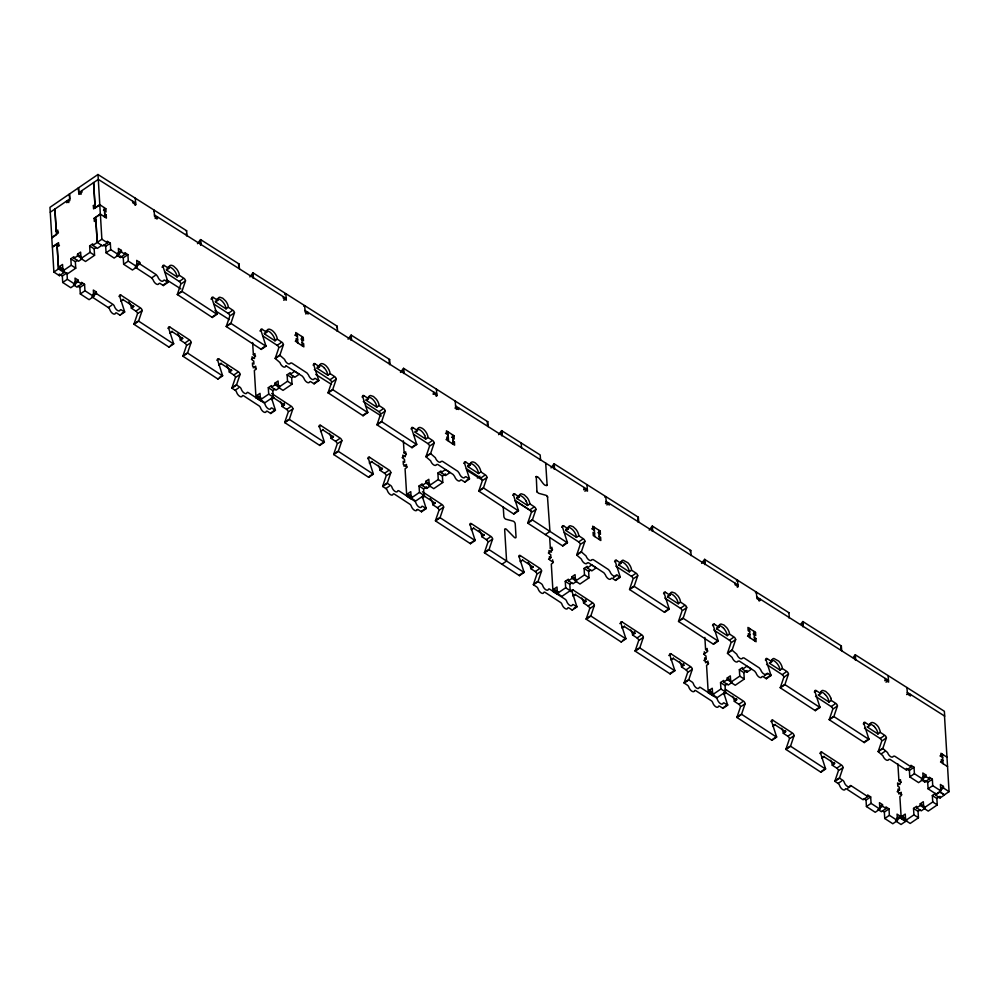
<?xml version="1.0" encoding="UTF-8"?>
<svg xmlns="http://www.w3.org/2000/svg" width="999" height="999" viewBox="0 0 999 999"><rect width="100%" height="100%" fill="white"/><g stroke="black" fill="none" stroke-linecap="round" stroke-linejoin="round"><path stroke-width="1.5" d="M536.888 476.673C539.997 476.86 544.33 488.474 547.09 484.727L545.691 463.086M880.269 732.367L877.946 733.953L867.394 727.072L869.717 725.486C870.316 718.656 878.358 725.112 879.22 728.721A7.58 3.771 55.6 0 1 880.269 732.367L884.789 735.314A2.173 1.074 55.6 0 1 886.4 737.924L882.941 748.089A2.185 1.086 55.6 0 0 882.916 748.513L878.271 751.685L882.929 755.768A4.333 2.16 55.6 0 0 885.901 759.764A4.333 2.16 55.6 0 0 888.623 759.477L889.972 759.327L906.468 770.092L911.113 766.907L911.013 765.296L914.035 767.269L914.422 773.713L923.213 779.445L918.568 782.617L909.777 776.885L909.39 770.441L906.368 768.481L906.468 770.092M271.528 398.027L275.312 409.815A2.173 1.086 55.6 0 1 275.399 410.314L270.754 413.499L267.582 411.426A2.16 1.074 55.6 0 0 266.221 411.563A4.321 2.148 55.6 0 1 263.511 411.863A4.321 2.148 55.6 0 1 260.539 407.854A2.16 1.074 55.6 0 0 259.053 405.856L243.644 395.816A2.16 1.074 55.6 0 0 242.295 395.966A4.321 2.148 55.6 0 1 239.585 396.253A4.321 2.148 55.6 0 1 236.613 392.257A2.16 1.074 55.6 0 0 235.127 390.259L231.943 388.186L236.588 385.002A2.173 1.074 55.6 0 1 236.626 384.59L240.072 374.4A2.16 1.074 55.6 0 0 238.474 371.803L218.868 359.028A2.16 1.074 55.6 0 0 217.47 359.652L222.502 375.374A2.173 1.086 55.6 0 1 222.59 375.874L217.944 379.058L182.979 356.256L187.625 353.072A2.173 1.086 55.6 0 1 187.662 352.659L191.109 342.47A2.16 1.074 55.6 0 0 189.498 339.885L169.905 327.098A2.16 1.074 55.6 0 0 168.494 327.722L173.539 343.444A2.173 1.086 55.6 0 1 173.626 343.943L168.981 347.128L134.016 324.325A2.173 1.086 55.6 0 1 134.041 323.901L137.5 313.723A2.16 1.074 55.6 0 0 135.889 311.126L131.369 308.179A7.567 3.771 55.6 0 0 128.696 301.91M91.821 296.803L108.304 307.567A2.16 1.074 55.6 0 1 109.803 309.565A4.321 2.148 55.6 0 0 112.775 313.561A4.321 2.148 55.6 0 0 115.484 313.274A2.16 1.074 55.6 0 1 116.833 313.124L120.017 315.197L124.663 312.025A2.173 1.086 55.6 0 0 124.575 311.513L119.53 295.791A2.16 1.074 55.6 0 1 120.941 295.167L140.534 307.954A2.16 1.074 55.6 0 1 142.145 310.539L138.686 320.729A2.173 1.086 55.6 0 0 138.649 321.141L134.016 324.325M277.31 339.21A7.58 3.771 55.6 0 0 271.666 330.12L269.755 329.258A7.58 3.771 55.6 0 0 266.745 332.317L262.225 329.37A2.11 1.049 55.6 0 0 261.413 329.096L261.189 329.146A2.173 1.086 55.6 0 0 260.814 329.995L265.859 345.716A2.16 1.074 55.6 0 1 265.946 346.216L261.301 349.4L226.323 326.586L230.969 323.414A2.148 1.061 55.6 0 1 231.006 322.989L234.465 312.812A2.173 1.086 55.6 0 0 233.953 311.376L233.691 311.014A2.11 1.049 55.6 0 0 232.854 310.214L228.334 307.267A7.567 3.771 55.6 0 0 225.649 300.986L222.715 298.189L219.88 297.227A7.567 3.771 55.6 0 0 217.782 300.387L213.262 297.44A2.11 1.049 55.6 0 0 212.45 297.165L212.225 297.215A2.173 1.074 55.6 0 0 211.85 298.064L216.883 313.786A2.16 1.074 55.6 0 1 216.983 314.285L212.337 317.47L177.36 294.543A2.098 1.049 55.6 0 1 177.397 294.243L180.844 284.053A2.173 1.086 55.6 0 0 180.344 282.63L180.082 282.267A2.11 1.049 55.6 0 0 179.246 281.468L164.872 272.09M179.37 275.337L177.048 276.923L166.496 270.042L168.819 268.456A7.567 3.771 55.6 0 1 170.916 265.297A7.517 3.746 55.6 0 1 173.751 266.258L176.686 269.068A7.567 3.771 55.6 0 1 179.358 275.337L183.891 278.284A2.11 1.049 55.6 0 1 184.728 279.083L184.977 279.458A2.173 1.086 55.6 0 1 185.489 280.881L182.043 291.059A2.098 1.049 55.6 0 0 182.005 291.371L216.983 314.285M182.979 356.256A2.173 1.086 55.6 0 1 183.017 355.831L186.463 345.654A2.16 1.074 55.6 0 0 184.865 343.057L180.332 340.11A7.567 3.771 55.6 0 0 177.66 333.841M226.323 326.586A2.148 1.061 55.6 0 1 226.361 326.173L229.82 315.984A2.173 1.086 55.6 0 0 229.308 314.56L229.046 314.198A2.11 1.049 55.6 0 0 228.209 313.399L213.836 304.021M231.943 388.186A2.173 1.074 55.6 0 1 231.98 387.762L235.427 377.585A2.16 1.074 55.6 0 0 233.828 374.987L229.308 372.04A7.567 3.771 55.6 0 0 226.623 365.759M285.826 366.009L285.639 366.296A4.333 2.16 55.6 0 1 282.929 366.596A4.333 2.16 55.6 0 1 279.957 362.587L275.299 358.516A2.173 1.074 55.6 0 1 275.324 358.104L278.783 347.914A2.173 1.074 55.6 0 0 278.271 346.491L278.022 346.129A2.11 1.049 55.6 0 0 277.173 345.329L262.812 335.951M264.448 332.942A7.592 3.784 55.6 0 0 264.423 333.903L274.975 340.784L277.297 339.198L281.818 342.145A2.11 1.049 55.6 0 1 282.667 342.944L282.917 343.306A2.173 1.074 55.6 0 1 283.429 344.742L279.97 354.92A2.173 1.074 55.6 0 0 279.945 355.344L275.299 358.516M416.97 509.865A4.321 2.148 55.6 0 1 414.26 510.152A4.321 2.148 55.6 0 1 411.288 506.156A2.16 1.074 55.6 0 0 409.79 504.158L394.393 494.105A2.16 1.074 55.6 0 0 393.032 494.255A4.321 2.148 55.6 0 1 390.322 494.555A4.321 2.148 55.6 0 1 387.35 490.546A2.16 1.074 55.6 0 0 385.864 488.548L382.692 486.476L387.325 483.304A2.173 1.086 55.6 0 1 387.362 482.879L390.821 472.702A2.16 1.074 55.6 0 0 389.21 470.104L369.618 457.33A2.16 1.074 55.6 0 0 368.206 457.954L373.251 473.676A2.173 1.086 55.6 0 1 373.339 474.175L368.693 477.347L333.716 454.545L338.361 451.373A2.173 1.086 55.6 0 1 338.399 450.949L341.858 440.771A2.16 1.074 55.6 0 0 340.247 438.174L320.654 425.399A2.16 1.074 55.6 0 0 319.243 426.024L324.275 441.745A2.173 1.086 55.6 0 1 324.375 442.245L319.73 445.429L284.752 422.614A2.173 1.086 55.6 0 1 284.79 422.202L288.236 412.013A2.16 1.074 55.6 0 0 286.638 409.428L282.118 406.468A7.567 3.771 55.6 0 0 280.319 401.486M271.678 393.469L291.283 406.243A2.16 1.074 55.6 0 1 292.882 408.841L289.435 419.018A2.173 1.086 55.6 0 0 289.398 419.443L284.752 422.614M379.071 405.557A7.567 3.771 55.6 0 0 376.398 399.288L373.451 396.491L370.629 395.529A7.567 3.771 55.6 0 0 368.519 398.688L363.998 395.729A2.11 1.049 55.6 0 0 363.199 395.454L362.962 395.504A2.173 1.074 55.6 0 0 362.587 396.366L367.632 412.075A2.16 1.074 55.6 0 1 367.719 412.587L363.074 415.759L328.097 392.844A2.098 1.049 55.6 0 1 328.134 392.532L331.593 382.355A2.173 1.086 55.6 0 0 331.081 380.931L330.831 380.557A2.11 1.049 55.6 0 0 329.982 379.757L314.31 369.543M330.107 373.638L327.784 375.224L317.232 368.344L319.555 366.758A7.567 3.771 55.6 0 1 324.488 364.56A7.567 3.771 55.6 0 1 330.107 373.626L334.628 376.586A2.11 1.049 55.6 0 1 335.477 377.385L335.726 377.747A2.173 1.086 55.6 0 1 336.238 379.17L332.779 389.36A2.098 1.049 55.6 0 0 332.742 389.66L367.719 412.587M333.716 454.545A2.173 1.086 55.6 0 1 333.753 454.133L337.212 443.943A2.16 1.074 55.6 0 0 335.602 441.358L331.081 438.399A7.567 3.771 55.6 0 0 329.295 433.416M480.844 471.928A7.567 3.771 55.6 0 0 478.171 465.646L475.237 462.862A7.567 3.771 55.6 0 0 470.304 465.047L465.784 462.1A2.11 1.049 55.6 0 0 464.972 461.825L464.747 461.875A2.173 1.074 55.6 0 0 464.373 462.724L469.405 478.446A2.185 1.086 55.6 0 1 469.493 478.946L464.86 482.13L461.238 479.832L460.314 480.194A4.333 2.16 55.6 0 1 457.604 480.494A4.333 2.16 55.6 0 1 454.632 476.486L453.146 474.488L437.749 464.448L436.388 464.597A4.333 2.16 55.6 0 1 433.678 464.885A4.333 2.16 55.6 0 1 430.694 460.889L426.036 456.818L430.681 453.633A2.173 1.074 55.6 0 1 430.719 453.221L434.165 443.032A2.173 1.074 55.6 0 0 433.653 441.608L433.404 441.246A2.11 1.049 55.6 0 0 432.567 440.447L428.047 437.5A7.58 3.771 55.6 0 0 422.415 428.409L420.504 427.547A7.58 3.771 55.6 0 0 417.482 430.606L412.974 427.659A2.11 1.049 55.6 0 0 412.162 427.385L411.925 427.435A2.173 1.086 55.6 0 0 411.563 428.296L416.595 444.006A2.16 1.074 55.6 0 1 416.683 444.518L412.038 447.689L377.073 424.887A2.148 1.061 55.6 0 1 377.11 424.463L380.557 414.285A2.173 1.086 55.6 0 0 380.045 412.849L379.795 412.487A2.11 1.049 55.6 0 0 378.958 411.688L363.274 401.473M366.221 399.3A7.58 3.771 55.6 0 0 366.196 400.274L376.748 407.155L379.071 405.569L383.604 408.516A2.11 1.049 55.6 0 1 384.44 409.315L384.69 409.677A2.173 1.086 55.6 0 1 385.202 411.101L381.755 421.291A2.148 1.061 55.6 0 0 381.718 421.703L377.073 424.887M382.692 486.476A2.173 1.086 55.6 0 1 382.717 486.063L386.176 475.874A2.16 1.074 55.6 0 0 384.565 473.276L380.045 470.329A7.567 3.771 55.6 0 0 378.259 465.347M426.036 456.818A2.173 1.074 55.6 0 1 426.073 456.393L429.52 446.216A2.173 1.074 55.6 0 0 429.008 444.78L428.758 444.418A2.11 1.049 55.6 0 0 427.922 443.618L413.549 434.253M694.517 690.846A4.321 2.148 55.6 0 1 691.808 691.146A4.321 2.148 55.6 0 1 688.835 687.137A2.16 1.074 55.6 0 0 687.349 685.139L684.178 683.066L688.823 679.894A2.16 1.074 55.6 0 1 688.848 679.47L692.307 669.293A2.16 1.074 55.6 0 0 690.696 666.695L671.103 653.92A2.16 1.074 55.6 0 0 669.692 654.545L674.737 670.267A2.173 1.086 55.6 0 1 674.824 670.766L670.179 673.938L635.202 651.136L639.847 647.964A2.173 1.086 55.6 0 1 639.884 647.539L643.344 637.362A2.16 1.074 55.6 0 0 641.733 634.765L622.14 621.99A2.16 1.074 55.6 0 0 620.729 622.614L625.761 638.336A2.173 1.086 55.6 0 1 625.861 638.836L621.216 642.02L586.238 619.205L590.884 616.033A2.173 1.086 55.6 0 1 590.921 615.609L594.368 605.431A2.16 1.074 55.6 0 0 592.769 602.834L573.176 590.059A2.16 1.074 55.6 0 0 571.765 590.684L576.798 606.405A2.173 1.086 55.6 0 1 576.885 606.905L572.24 610.089L569.068 608.016A2.16 1.074 55.6 0 0 567.894 607.867L567.332 608.728A4.321 2.148 55.6 0 1 564.547 608.116A4.321 2.148 55.6 0 1 562.025 604.445A2.16 1.074 55.6 0 0 560.539 602.447L545.142 592.407A2.16 1.074 55.6 0 0 543.968 592.27L543.406 593.131A4.321 2.148 55.6 0 1 540.621 592.519A4.321 2.148 55.6 0 1 538.099 588.848A2.16 1.074 55.6 0 0 536.613 586.85L533.429 584.777L538.074 581.593A2.173 1.086 55.6 0 1 538.111 581.181L541.558 570.991A2.16 1.074 55.6 0 0 539.959 568.394L520.354 555.619A2.16 1.074 55.6 0 0 518.956 556.243L523.988 571.965A2.173 1.086 55.6 0 1 524.075 572.464L519.43 575.649L484.465 552.847L489.11 549.662A2.173 1.086 55.6 0 1 489.148 549.25L492.594 539.06A2.16 1.074 55.6 0 0 490.996 536.475L471.391 523.688A2.16 1.074 55.6 0 0 469.98 524.313L475.024 540.034A2.173 1.086 55.6 0 1 475.112 540.546L470.467 543.718L435.502 520.916A2.173 1.086 55.6 0 1 435.527 520.491L438.986 510.314A2.16 1.074 55.6 0 0 437.375 507.717L432.854 504.77A7.567 3.771 55.6 0 0 430.182 498.501M422.427 491.758L442.02 504.545A2.16 1.074 55.6 0 1 443.631 507.13L440.172 517.32A2.173 1.086 55.6 0 0 440.147 517.732L435.502 520.916M563.723 525.961A2.173 1.086 55.6 0 0 562.912 525.686L562.499 525.861A2.173 1.086 55.6 0 0 562.3 526.585L567.345 542.307A2.21 1.099 55.6 0 1 567.432 542.807L562.787 545.991L527.809 523.176L532.455 520.004A2.148 1.061 55.6 0 1 532.492 519.58L535.951 509.403A2.173 1.086 55.6 0 0 535.439 507.967L535.177 507.604A2.11 1.049 55.6 0 0 534.34 506.805L529.82 503.858A7.567 3.771 55.6 0 0 527.135 497.577L524.2 494.78L521.366 493.818A7.567 3.771 55.6 0 0 519.268 496.978L514.747 494.03A2.11 1.049 55.6 0 0 513.936 493.756L513.711 493.806A2.173 1.074 55.6 0 0 513.336 494.655L518.369 510.377A2.16 1.074 55.6 0 1 518.469 510.876L513.823 514.06L478.846 491.133A2.098 1.049 55.6 0 1 478.883 490.834L482.342 480.644A2.173 1.086 55.6 0 0 481.83 479.22L481.568 478.858A2.11 1.049 55.6 0 0 480.731 478.059L466.358 468.681M467.969 466.146A7.555 3.759 55.6 0 0 467.982 466.633L478.533 473.514L480.856 471.928L485.377 474.875A2.11 1.049 55.6 0 1 486.213 475.674L486.476 476.048A2.173 1.086 55.6 0 1 486.975 477.472L483.528 487.649A2.098 1.049 55.6 0 0 483.491 487.962L518.469 510.876M484.465 552.847A2.173 1.086 55.6 0 1 484.503 552.422L487.949 542.245A2.16 1.074 55.6 0 0 486.351 539.647L481.818 536.7A7.567 3.771 55.6 0 0 479.145 530.432M527.809 523.176A2.148 1.061 55.6 0 1 527.847 522.764L531.306 512.574A2.173 1.086 55.6 0 0 530.794 511.151L530.531 510.789A2.11 1.049 55.6 0 0 529.695 509.989L515.322 500.611M533.429 584.777A2.173 1.086 55.6 0 1 533.466 584.353L536.913 574.175A2.16 1.074 55.6 0 0 535.314 571.578L530.794 568.631A7.567 3.771 55.6 0 0 528.109 562.35M686.388 606.655L686.176 606.268A2.16 1.074 55.6 0 0 685.089 605.107L680.556 602.16L680.069 599.837A7.567 3.771 55.6 0 0 677.884 595.879L674.937 593.081L672.115 592.12A7.567 3.771 55.6 0 0 670.017 595.279L665.484 592.32A2.173 1.086 55.6 0 0 664.685 592.045L664.273 592.232A2.173 1.086 55.6 0 0 664.073 592.956L669.118 608.678A2.16 1.074 55.6 0 1 669.205 609.178L664.56 612.35L629.595 589.547L634.24 586.376A2.21 1.099 55.6 0 1 634.265 585.951L637.724 575.761A2.185 1.086 55.6 0 0 637.437 574.737L636.962 573.975A2.185 1.086 55.6 0 0 636.113 573.176L631.593 570.229A7.567 3.771 55.6 0 0 627.946 562.812L623.139 560.189A7.567 3.771 55.6 0 0 621.041 563.349L616.52 560.402A2.173 1.074 55.6 0 0 615.484 560.164L615.309 560.302A2.173 1.074 55.6 0 0 615.109 561.026L620.154 576.748A2.185 1.086 55.6 0 1 620.242 577.247L615.596 580.419L611.975 578.134L611.063 578.496A4.333 2.16 55.6 0 1 608.354 578.783A4.333 2.16 55.6 0 1 605.369 574.787L603.896 572.789L588.486 562.749L587.137 562.887A4.333 2.16 55.6 0 1 584.415 563.186A4.333 2.16 55.6 0 1 581.443 559.178L576.785 555.107A2.21 1.099 55.6 0 1 576.81 554.695L580.269 544.505A2.173 1.086 55.6 0 0 579.982 543.481L579.507 542.719A2.173 1.086 55.6 0 0 578.658 541.92L564.298 532.542M578.783 535.789L576.46 537.375L565.909 530.494L568.231 528.908A7.567 3.771 55.6 0 1 570.329 525.749L573.164 526.71L576.111 529.52A7.567 3.771 55.6 0 1 578.783 535.789L583.304 538.736A2.173 1.086 55.6 0 1 584.153 539.535L584.615 540.284A2.173 1.086 55.6 0 1 584.927 541.346L581.455 551.51A2.21 1.099 55.6 0 0 581.43 551.935L576.785 555.107M586.238 619.205A2.173 1.086 55.6 0 1 586.276 618.793L589.722 608.603A2.16 1.074 55.6 0 0 588.124 606.018L583.603 603.059A7.567 3.771 55.6 0 0 581.805 598.076M629.595 589.547A2.21 1.099 55.6 0 1 629.62 589.123L633.079 578.945A2.185 1.086 55.6 0 0 632.792 577.922L632.317 577.147A2.185 1.086 55.6 0 0 631.468 576.348L615.796 566.133M635.202 651.136A2.173 1.086 55.6 0 1 635.239 650.724L638.698 640.534A2.16 1.074 55.6 0 0 637.087 637.949L632.567 634.989A7.567 3.771 55.6 0 0 630.781 630.007M830.806 698.126A7.567 3.771 55.6 0 0 828.621 694.18L825.686 691.383L822.851 690.409A7.567 3.771 55.6 0 0 820.753 693.568L816.233 690.621A2.173 1.086 55.6 0 0 815.434 690.346L815.009 690.521A2.173 1.086 55.6 0 0 814.822 691.246L819.854 706.967A2.16 1.074 55.6 0 1 819.954 707.467L815.309 710.651L780.331 687.849L784.977 684.665A2.21 1.099 55.6 0 1 785.014 684.24L788.473 674.063A2.185 1.086 55.6 0 0 788.174 673.039L787.699 672.265A2.185 1.086 55.6 0 0 786.862 671.465L782.342 668.518A7.567 3.771 55.6 0 0 778.683 661.113L773.888 658.478A7.567 3.771 55.6 0 0 771.79 661.638L767.269 658.691A2.173 1.074 55.6 0 0 766.233 658.466L766.046 658.591A2.173 1.074 55.6 0 0 765.858 659.315L770.891 675.037A2.185 1.086 55.6 0 1 770.991 675.536L766.345 678.721L762.724 676.423L761.8 676.798A4.333 2.16 55.6 0 1 759.09 677.085A4.333 2.16 55.6 0 1 756.118 673.076L754.632 671.091L739.235 661.038L737.874 661.188A4.333 2.16 55.6 0 1 735.164 661.475A4.333 2.16 55.6 0 1 732.18 657.479L727.522 653.408L732.167 650.224A2.21 1.099 55.6 0 1 732.205 649.812L735.651 639.622A2.173 1.086 55.6 0 0 735.364 638.598L734.889 637.837A2.173 1.086 55.6 0 0 734.053 637.037L729.532 634.09A7.567 3.771 55.6 0 0 726.847 627.809L723.913 625.012L721.078 624.05A7.567 3.771 55.6 0 0 718.98 627.21L714.46 624.25A2.173 1.086 55.6 0 0 713.648 623.975L713.236 624.163A2.173 1.086 55.6 0 0 713.049 624.887L718.081 640.609A2.21 1.099 55.6 0 1 718.169 641.108L713.536 644.28L678.558 621.478A2.185 1.086 55.6 0 1 678.596 621.053L682.042 610.876A2.16 1.074 55.6 0 0 681.755 609.84L681.53 609.452A2.16 1.074 55.6 0 0 680.444 608.279L664.76 598.064M686.388 606.655A2.16 1.074 55.6 0 1 686.688 607.704L683.241 617.882A2.185 1.086 55.6 0 0 683.204 618.294L678.558 621.478M684.178 683.066A2.16 1.074 55.6 0 1 684.203 682.654L687.662 672.464A2.16 1.074 55.6 0 0 686.051 669.867L681.53 666.92A7.567 3.771 55.6 0 0 679.745 661.937M727.522 653.408A2.21 1.099 55.6 0 1 727.559 652.984L731.006 642.807A2.173 1.086 55.6 0 0 730.719 641.77L730.244 641.008A2.173 1.086 55.6 0 0 729.407 640.209L713.723 629.994M864.023 798.8L866.033 800.112L866.433 806.543L875.224 812.287L879.869 809.103L871.078 803.371L870.678 796.927L867.669 794.967L867.756 796.578L863.111 799.749L846.628 788.998A2.16 1.074 55.6 0 0 845.266 789.148A4.321 2.148 55.6 0 1 843.006 789.697A4.321 2.148 55.6 0 1 840.059 786.563L839.347 784.877A2.16 1.074 55.6 0 0 838.099 783.441L834.914 781.355L839.56 778.171A2.173 1.086 55.6 0 1 839.597 777.759L843.044 767.569A2.16 1.074 55.6 0 0 841.445 764.984L821.84 752.197A2.16 1.074 55.6 0 0 820.441 752.821L825.474 768.543A2.173 1.074 55.6 0 1 825.561 769.043L820.916 772.227L785.951 749.437L790.596 746.253A2.173 1.074 55.6 0 1 790.634 745.841L794.08 735.651A2.16 1.074 55.6 0 0 792.482 733.066L772.876 720.279A2.16 1.074 55.6 0 0 771.465 720.903L776.51 736.625A2.173 1.074 55.6 0 1 776.598 737.137L771.952 740.309L736.987 717.507A2.173 1.086 55.6 0 1 737.012 717.082L740.471 706.905A2.16 1.074 55.6 0 0 738.86 704.307L734.34 701.36A7.567 3.771 55.6 0 0 732.554 696.365M725.224 689.21L743.506 701.136A2.16 1.074 55.6 0 1 745.117 703.721L741.658 713.91A2.173 1.086 55.6 0 0 741.633 714.322L736.987 717.507M780.331 687.849A2.21 1.099 55.6 0 1 780.369 687.424L783.828 677.235M785.951 749.437A2.173 1.074 55.6 0 1 785.988 749.013L789.435 738.835A2.16 1.074 55.6 0 0 787.836 736.238L783.303 733.291A7.567 3.771 55.6 0 0 781.518 728.296M869.717 725.486L865.196 722.539A2.173 1.086 55.6 0 0 863.86 722.639A2.16 1.074 55.6 0 0 863.785 723.164L868.83 738.885A2.173 1.086 55.6 0 1 868.918 739.385L864.272 742.569L829.295 719.779A2.185 1.086 55.6 0 1 829.332 719.355L832.791 709.165A2.16 1.074 55.6 0 0 832.492 708.129L832.279 707.742A2.16 1.074 55.6 0 0 831.18 706.58L815.509 696.353M830.806 698.139L831.305 700.449L835.826 703.396A2.16 1.074 55.6 0 1 836.925 704.57L837.137 704.944A2.16 1.074 55.6 0 1 837.437 705.993L833.978 716.171A2.185 1.086 55.6 0 0 833.94 716.595L829.295 719.779M834.914 781.355A2.173 1.086 55.6 0 1 834.952 780.931L838.398 770.753A2.16 1.074 55.6 0 0 836.8 768.156L832.279 765.209A7.567 3.771 55.6 0 0 830.481 760.227M878.271 751.685A2.185 1.086 55.6 0 1 878.296 751.273L881.755 741.083A2.173 1.074 55.6 0 0 880.144 738.498L864.472 728.271M536.263 476.548L536.95 491.733L538.561 493.269L546.203 495.354A2.16 1.074 55.6 0 1 547.477 496.728L549.949 531.406L545.304 534.59M197.49 243.694L200.225 239.96A2.148 1.411 -4.4 0 1 200.612 239.61L239.048 263.986L239.423 268.868M249.9 276.935L252.647 273.189A2.148 1.411 -4.4 0 1 253.022 272.852L337.2 326.236L337.575 331.106A2.16 1.424 -4.4 0 1 337.2 331.318M348.052 339.173L350.799 335.439A2.148 1.411 -4.4 0 1 351.173 335.102L389.622 359.478L389.997 364.348A2.16 1.424 -4.4 0 1 389.485 364.623M400.474 372.415L403.296 368.594A2.198 1.436 -4.4 0 1 403.596 368.331L487.774 421.715L488.149 426.598M498.626 434.665L501.361 430.919A2.098 1.386 -4.4 0 1 501.635 430.656L540.184 454.957L540.559 459.84A2.16 1.424 -4.4 0 1 540.059 460.102M551.048 467.907L553.783 464.16A2.148 1.411 -4.4 0 1 554.17 463.823L638.336 517.207L638.711 522.077A2.16 1.424 -4.4 0 1 638.211 522.34M649.2 530.144L651.935 526.411A2.148 1.411 -4.4 0 1 652.322 526.061L690.759 550.449L691.133 555.319A2.16 1.424 -4.4 0 1 690.759 555.531M701.61 563.386L704.357 559.652A2.098 1.386 -4.4 0 1 704.62 559.39L788.91 612.687L789.285 617.569A2.185 1.436 -4.4 0 1 788.773 617.832M800.686 624.387L802.509 621.89A2.148 1.411 -4.4 0 1 802.884 621.553L841.333 645.928L841.707 650.811M853.096 657.629L855.007 655.044A2.198 1.436 -4.4 0 1 855.306 654.795L944.355 711.263L944.729 716.146L907.317 692.419M535.851 476.835L536.026 476.648A2.173 1.074 55.6 0 1 537.587 477.172M186.501 235.889A2.16 1.424 -4.4 0 0 187 235.627L186.626 230.744L97.952 174.513L49.95 207.355L51.823 237.862L56.468 234.69L54.933 209.028M50.287 212.213L69.805 198.901L69.431 194.018M81.181 194.206L78.834 192.72L98.314 179.383L97.952 174.513M58.466 232.567L56.206 231.094L57.755 230.045L57.954 233.254L51.761 237.5L52.335 246.89L58.529 242.645L58.729 245.866L57.18 246.928L58.516 268.893L64.048 272.502L59.403 275.674L53.884 272.065L52.385 247.24L57.03 244.068L59.453 245.642M104.508 210.951L106.019 211.938L105.819 208.716L99.763 204.658L93.569 208.891L93.369 205.669L94.917 204.608L93.569 182.642M103.496 210.314L105.819 208.716M103.659 245.055L105.669 246.366L106.069 252.809L114.123 258.067L118.769 254.882L110.714 249.625L110.315 243.182L107.305 241.221L107.405 242.832L102.76 246.016L97.228 242.407L95.879 220.442L94.343 221.503L94.143 218.282L100.337 214.048L99.763 204.658M103.884 216.483L106.206 214.885L104.695 213.911M134.99 205.207L135.764 204.683L135.265 198.177M63.049 271.84L64.073 271.141L59.553 268.182L59.453 266.571L62.55 264.46L62.949 270.891L67.47 273.851L75.749 268.182L75.35 261.738L70.829 258.791L73.926 256.668L74.026 258.279L78.546 261.226L82.143 258.778L77.622 255.831L77.522 254.221L80.619 252.098L81.006 258.541L85.527 261.488L94.568 255.307L94.168 248.863L89.648 245.916L92.745 243.806L92.845 245.404L97.365 248.364L101.748 245.354M53.884 272.065L59.553 268.182M74.026 258.279L77.622 255.831M92.845 245.404L101.873 239.236L100.375 214.173L95.729 217.357L97.228 242.407M75.35 261.738L77.422 260.327M94.168 248.863L96.229 247.452M62.949 270.891L71.229 265.235L70.829 258.791M81.006 258.541L90.035 252.36L89.648 245.916M62.325 276.036L66.97 272.852L67.358 279.295L75.424 284.553L70.779 287.724L62.712 282.467L62.325 276.036L59.303 274.063L59.403 275.674M105.669 246.366L110.315 243.182M155.145 218.481L157.467 216.895L156.818 219.056M62.712 282.467L67.358 279.295M106.069 252.809L110.714 249.625M117.907 252.797L121.391 250.412L118.382 248.439L118.769 254.882M74.563 282.455L78.047 280.082L75.025 278.109L75.424 284.553M74.663 284.066L78.147 281.681L78.047 280.082M121.391 250.412L121.491 252.023L116.846 255.195L120.342 257.48L124.987 254.295L124.887 252.685L127.909 254.658L128.297 261.101L137.088 266.833L132.442 270.005L123.651 264.273L123.264 257.829L121.254 256.518M77.897 286.189L79.908 287.5L80.307 293.943L89.098 299.675L93.744 296.491L84.952 290.759L84.553 284.315L81.543 282.355L81.631 283.966L76.985 287.138L73.501 284.865M79.908 287.5L84.553 284.315M123.264 257.829L127.909 254.658M80.307 293.943L84.952 290.759M123.651 264.273L128.297 261.101M92.882 294.405L96.366 292.02L93.344 290.06L93.744 296.491M136.226 264.735L139.71 262.35L136.701 260.389L137.088 266.833M92.982 296.016L96.453 293.631L96.366 292.02M136.326 266.346L139.81 263.961L139.71 262.35M119.006 296.491L120.941 295.167M161.975 267.095L164.298 265.509L168.819 268.456M108.304 307.567L111.788 305.182M135.165 267.145L151.661 277.897L155.145 275.524M123.127 299.213A7.567 3.771 55.6 0 0 123.139 299.712L120.817 301.298A7.567 3.771 55.6 0 1 120.842 300.324M121.478 313.636L123.801 312.05M164.048 284.503L167.919 281.855L162.887 266.134A2.173 1.074 55.6 0 1 163.249 265.284L163.486 265.235A2.11 1.049 55.6 0 1 164.298 265.509M151.661 277.897L153.147 279.907A4.333 2.16 55.6 0 0 156.119 283.903A4.333 2.16 55.6 0 0 158.829 283.616L159.74 283.241L163.361 285.539L168.007 282.355A2.185 1.086 55.6 0 0 167.919 281.855M131.369 308.179L133.691 306.593A7.567 3.771 55.6 0 0 133.641 306.069M135.889 311.126L139.76 308.479M179.246 281.468L183.117 278.821M138.274 313.187L142.145 310.539M181.618 283.529L185.489 280.881M134.041 323.901L137.912 321.253M177.397 294.243L181.269 291.596M177.36 294.668L182.005 291.483M167.969 328.421L169.905 327.098M210.939 299.026L213.262 297.44M172.103 331.144A7.567 3.771 55.6 0 0 172.103 331.643L169.78 333.229A7.567 3.771 55.6 0 1 169.805 332.255M228.334 307.267L226.011 308.853L215.459 301.973L217.782 300.387M170.442 345.567L173.539 343.444M213.012 316.433L216.883 313.786M180.332 340.11L182.655 338.524A7.567 3.771 55.6 0 0 182.605 337.999M184.865 343.057L188.724 340.409M228.209 313.399L232.08 310.751M187.238 345.117L191.109 342.47M230.594 315.459L234.465 312.812M183.017 355.831L186.888 353.184M226.361 326.173L230.232 323.526M284.665 294.455L285.826 293.656L286.326 300.162L283.316 298.251L283.192 296.628M283.728 300.237L286.214 298.539L154.458 214.985M216.933 360.352L218.868 359.028M259.902 330.956L262.225 329.37M303.721 306.231L304.645 305.594L305.145 312.1L308.154 314.011L308.042 312.387L305.719 313.973M221.066 363.074A7.567 3.771 55.6 0 0 221.079 363.574L218.756 365.159A7.567 3.771 55.6 0 1 218.781 364.185M264.423 333.903L266.745 332.317M219.405 377.497L222.502 375.374M261.988 348.364L265.859 345.716M255.619 356.094L253.359 354.62L254.907 353.559L255.107 356.78L251.398 359.315M229.308 372.04L231.631 370.454A7.567 3.771 55.6 0 0 231.568 369.93M233.828 374.987L237.7 372.34M277.173 345.329L281.044 342.682M294.767 335.227L297.24 333.541L297.814 342.932M236.201 377.048L240.072 374.4M279.558 347.39L283.429 344.742M253.209 367.857L255.682 366.158L255.881 369.38L254.333 370.442L256.006 397.777L260.527 400.724L261.563 400.012L257.03 397.065L256.93 395.454L260.027 393.344L260.427 399.775L264.947 402.722L273.227 397.065L272.839 390.621L268.306 387.674L271.403 385.552L271.503 387.162L276.024 390.109L279.62 387.662L275.1 384.715L275 383.104L278.097 380.981L278.484 387.425L283.017 390.372L292.045 384.19L291.646 377.747L287.125 374.8L290.222 372.677L290.322 374.288L294.842 377.247L299.225 374.238L294.705 371.291L290.322 374.288M295.292 341.296L297.615 339.71L296.104 338.723L296.303 341.945L303.846 346.853L303.646 343.644L302.135 342.657M300.949 339.061L303.271 337.475L295.729 332.555L295.929 335.776L297.44 336.75M231.98 387.762L235.851 385.114M275.324 358.104L279.196 355.457M235.127 390.259L238.611 387.874M256.006 397.777L257.03 397.065M271.503 387.162L275.1 384.715M272.839 390.621L274.9 389.21M291.646 377.747L293.718 376.336M260.427 399.775L268.706 394.118L268.306 387.674M278.484 387.425L287.525 381.243L287.125 374.8M313.099 365.135L315.035 363.811L319.555 366.758M273.876 397.515A7.567 3.771 55.6 0 0 273.888 398.002L271.566 399.588A7.567 3.771 55.6 0 1 271.591 398.626M271.441 412.462L275.312 409.815M314.797 382.804L318.669 380.157L313.624 364.435A2.173 1.074 55.6 0 1 313.998 363.574L314.223 363.524A2.11 1.049 55.6 0 1 315.035 363.798M286.151 365.884L302.41 376.198L303.896 378.196A4.333 2.16 55.6 0 0 306.868 382.192A4.333 2.16 55.6 0 0 309.578 381.905L310.489 381.543L314.111 383.828L318.756 380.656A2.185 1.086 55.6 0 0 318.669 380.157M282.118 406.468L284.44 404.882A7.567 3.771 55.6 0 0 284.378 404.37M286.638 409.428L290.509 406.78M329.982 379.757L333.853 377.11M289.011 411.488L292.882 408.841M332.367 381.818L336.238 379.17M284.79 422.202L288.661 419.555M328.134 392.532L332.005 389.885M328.109 392.957L332.754 389.785M318.718 426.723L320.654 425.399M362.063 397.053L363.998 395.729M320.529 431.518L322.852 429.932A7.567 3.771 55.6 0 1 322.839 429.445M366.196 400.274L368.519 398.688M320.404 444.393L324.275 441.745M363.761 414.735L367.632 412.075M331.081 438.399L333.404 436.813A7.567 3.771 55.6 0 0 333.354 436.288M335.602 441.358L339.473 438.698M378.958 411.688L382.829 409.041M337.987 443.419L341.858 440.771M381.331 413.748L385.202 411.101M333.753 454.133L337.625 451.486M377.11 424.463L380.981 421.815M433.116 394.268L433.766 392.12M436.126 396.178L436.9 395.654L436.401 389.148M367.682 458.653L369.618 457.33M411.039 428.983L412.974 427.659M371.803 461.376A7.567 3.771 55.6 0 0 371.815 461.863L369.493 463.449A7.567 3.771 55.6 0 1 369.742 461.625M428.047 437.5L425.724 439.085L415.172 432.205L417.495 430.619M454.945 408.116L455.719 407.58L455.219 401.074M456.281 409.453L458.603 407.867L458.728 409.49L455.719 407.58M369.38 476.323L373.251 473.676M412.724 446.665L416.595 444.006M406.368 454.383L404.108 452.909L405.656 451.848L405.856 455.069L402.135 457.617M380.045 470.329L382.367 468.743A7.567 3.771 55.6 0 0 382.317 468.219M384.565 473.276L388.436 470.629M427.922 443.618L431.793 440.971M445.504 433.529L447.977 431.83L448.551 441.221M386.95 475.349L390.821 472.702M430.294 445.679L434.165 443.032M403.946 466.158L406.431 464.46L406.618 467.682L405.07 468.743L406.743 496.066L411.263 499.025L412.3 498.314L407.779 495.367L407.679 493.756L410.776 491.633L411.176 498.076L415.696 501.023L423.976 495.354L423.576 488.923L419.056 485.976L422.152 483.853L422.252 485.464L426.773 488.411L430.369 485.951L425.836 483.004L425.749 481.393L428.833 479.283L429.233 485.714L433.753 488.661L442.782 482.48L442.395 476.048L437.874 473.101L440.971 470.979L441.071 472.589L445.591 475.536L449.975 472.539L445.454 469.592L441.071 472.589M446.041 439.597L448.364 437.999L446.853 437.025L447.053 440.234L454.582 445.154L454.395 441.933L452.884 440.946M451.685 437.35L454.008 435.764L446.478 430.844L446.678 434.066L448.176 435.052M382.717 486.063L386.588 483.416M426.073 456.393L429.945 453.746M385.864 488.548L389.348 486.163M452.072 443.519L454.395 441.933M406.743 496.066L407.779 495.367M422.252 485.464L425.836 483.004M423.576 488.923L426.673 486.8L426.773 488.411M442.395 476.048L445.492 473.926M411.176 498.076L419.455 492.407L419.056 485.976M429.233 485.714L438.261 479.532L437.874 473.101M463.848 463.424L465.784 462.1M424.612 495.804A7.567 3.771 55.6 0 0 424.625 496.303L422.302 497.889A7.567 3.771 55.6 0 1 422.327 496.915M467.982 466.633L470.304 465.047M422.19 510.764L426.061 508.104L422.277 496.316M466.308 480.569L468.631 478.983M417.157 509.577A2.16 1.074 55.6 0 1 418.319 509.715L421.503 511.788L426.148 508.616A2.173 1.086 55.6 0 0 426.061 508.104M432.854 504.77L435.177 503.184A7.567 3.771 55.6 0 0 435.127 502.659M477.372 477.984L479.932 476.223M437.375 507.717L441.246 505.069M480.731 478.059L484.602 475.412M439.76 509.777L443.631 507.13M483.104 480.119L486.975 477.472M435.527 520.491L439.398 517.844M478.883 490.834L482.754 488.186M478.846 491.258L483.491 488.074M469.842 524.75L471.391 523.688M512.812 495.354L514.747 494.03M473.588 527.734A7.567 3.771 55.6 0 0 473.588 528.234L471.266 529.82A7.567 3.771 55.6 0 1 471.291 528.846M529.82 503.858L527.497 505.444L516.945 498.563L519.268 496.978M471.153 542.682L475.024 540.034M514.497 513.024L518.369 510.377M481.818 536.7L484.14 535.114A7.567 3.771 55.6 0 0 484.09 534.59M486.351 539.647L490.222 537M529.695 509.989L533.566 507.342M488.723 541.708L492.594 539.06M532.08 512.05L535.951 509.403M484.503 552.422L488.374 549.775M527.847 522.764L531.718 520.117M583.691 489.76L584.34 487.599M584.877 491.208L587.35 489.51L455.594 405.956M501.948 564.248L506.593 561.063L504.67 529.695A2.16 1.074 55.6 0 1 506.518 529.42L514.185 537.237A2.16 1.074 55.6 0 0 516.033 536.962L515.234 523.951A2.16 1.074 55.6 0 0 513.199 521.153L505.894 519.218A2.16 1.074 55.6 0 1 503.858 516.408L503.246 507.03M604.87 497.202L605.794 496.565L606.293 503.071L609.303 504.982L609.178 503.359L606.855 504.945M518.806 556.68L520.354 555.619M561.775 527.285L563.711 525.961L568.231 528.908M522.552 559.665A7.567 3.771 55.6 0 0 522.564 560.164L520.242 561.75A7.567 3.771 55.6 0 1 520.267 560.776M605.519 503.596L606.293 503.071M552.584 549.737L550.324 548.264L551.873 547.202L552.072 550.412L548.351 552.959M520.117 574.612L523.988 571.965M563.473 544.954L567.345 542.307M530.794 568.631L533.116 567.045A7.567 3.771 55.6 0 0 533.054 566.52M591.72 528.871L594.205 527.185L594.78 536.563M548.576 559.24L550.899 557.642L550.724 554.695L549.213 553.708L549.013 550.499L551.523 552.135M535.314 571.578L539.185 568.931M578.658 541.92L582.529 539.273M537.687 573.638L541.558 570.991M581.043 543.98L584.914 541.333M597.914 532.704L600.237 531.106L592.694 526.198L592.894 529.42L594.405 530.394M533.466 584.353L537.337 581.705M576.81 554.695L580.681 552.047M552.647 559.802L552.847 563.024L551.298 564.085L552.971 591.42L557.492 594.368L558.516 593.656L553.995 590.709L553.896 589.098L556.992 586.987L557.392 593.418L561.913 596.366L570.192 590.709L569.805 584.265L565.272 581.318L568.369 579.195L568.468 580.806L572.989 583.753L576.585 581.306L572.065 578.346L571.965 576.748L575.062 574.625L575.449 581.056L579.982 584.015L589.01 577.834L588.611 571.391L584.09 568.443L587.187 566.321L587.287 567.932L591.808 570.879L596.191 567.882L591.67 564.934L587.287 567.932M552.971 591.42L553.995 590.709M568.468 580.806L572.065 578.346M569.805 584.265L571.865 582.854M588.611 571.391L590.684 569.979M557.392 593.418L565.671 587.762L565.272 581.318M575.449 581.056L584.49 574.887L584.09 568.443M570.854 591.645L573.176 590.059M614.585 561.725L616.52 560.402M575.362 594.105A7.567 3.771 55.6 0 0 575.374 594.592L573.051 596.178A7.567 3.771 55.6 0 1 573.076 595.217M631.593 570.229L629.27 571.815L618.718 564.934L621.041 563.349M613.573 577.559L617.057 575.174L620.242 577.247M573.701 608.528L576.798 606.405M616.283 579.395L620.154 576.748M583.603 603.059L585.926 601.473A7.567 3.771 55.6 0 0 585.626 599.787M588.124 606.018L591.995 603.371M631.468 576.348L635.339 573.701M590.496 608.079L594.368 605.431M633.853 578.421L637.724 575.761M586.276 618.793L590.147 616.146M629.62 589.123L633.491 586.475M619.817 623.576L622.14 621.99M663.548 593.656L665.484 592.32M624.325 626.036A7.567 3.771 55.6 0 0 624.338 626.523L622.015 628.109A7.567 3.771 55.6 0 1 622.04 627.147M680.556 602.16L678.234 603.746L667.682 596.865L670.004 595.279M622.664 640.459L625.761 638.336M665.247 611.326L669.118 608.678M632.567 634.989L634.889 633.403A7.567 3.771 55.6 0 0 634.59 631.718M637.087 637.949L640.958 635.289M680.444 608.279L684.315 605.631M639.472 640.009L643.344 637.362M682.816 610.339L686.688 607.692M736.388 580.918L737.549 580.119L738.049 586.625L737.274 587.15M635.239 650.724L639.11 648.076M678.596 621.053L682.467 618.406M755.431 592.682L756.368 592.045L756.867 598.551L759.877 600.461L759.103 600.998M668.781 655.506L671.103 653.92M712.524 625.574L714.46 624.25M758.591 599.637L759.752 598.838L759.877 600.461M673.289 657.966A7.567 3.771 55.6 0 0 673.301 658.453L670.978 660.039A7.567 3.771 55.6 0 1 671.003 659.078M729.532 634.09L727.21 635.676L716.658 628.796L718.98 627.21M670.866 672.914L674.737 670.267M714.21 643.256L718.081 640.609M707.854 650.973L705.594 649.5L707.142 648.438L707.342 651.66L703.621 654.208M681.53 666.92L683.853 665.334A7.567 3.771 55.6 0 0 683.553 663.648M686.051 669.867L689.922 667.22M729.407 640.209L733.278 637.562M703.845 660.476L706.168 658.89L705.981 655.943L704.482 654.957L704.283 651.735M688.436 671.94L692.307 669.293M731.78 642.27L735.651 639.622M705.431 662.749L707.916 661.051L708.104 664.273L706.555 665.334L708.229 692.657L712.749 695.616L713.786 694.904L709.265 691.957L709.165 690.346L712.262 688.224L712.662 694.667L717.182 697.614L725.461 691.945L725.062 685.514L720.541 682.567L723.638 680.444L723.738 682.055L728.259 685.002L731.855 682.542L727.322 679.595L727.235 677.984L730.331 675.873L730.719 682.305L735.239 685.252L744.267 679.07L743.88 672.639L739.36 669.692L742.457 667.569L742.557 669.18L747.077 672.127L751.46 669.13L746.94 666.183L742.557 669.18M747.527 636.188L749.849 634.59L748.338 633.616L748.538 636.825L756.068 641.745L755.881 638.523L754.37 637.549M753.171 633.94L755.494 632.355L747.964 627.447L748.164 630.656L749.662 631.643M684.203 682.654L688.074 680.007M727.559 652.984L731.43 650.337M753.558 640.109L755.881 638.523M708.229 692.657L709.265 691.957M723.738 682.055L727.322 679.595M725.062 685.514L727.135 684.103M743.88 672.639L746.977 670.516L747.077 672.127M712.662 694.667L720.941 688.998L720.541 682.567M730.719 682.305L739.747 676.123L739.36 669.692M765.334 660.014L767.269 658.691M726.098 692.394A7.567 3.771 55.6 0 0 726.111 692.894L723.788 694.48A7.567 3.771 55.6 0 1 723.813 693.506M782.342 668.518L780.019 670.104L769.467 663.224L771.79 661.638M764.322 675.848L767.806 673.463L770.991 675.536M723.676 707.354L727.547 704.695L723.763 692.906M767.02 677.684L770.891 675.037M694.705 690.559A2.16 1.074 55.6 0 1 695.878 690.709L711.288 700.749A2.16 1.074 55.6 0 1 712.774 702.747A4.321 2.148 55.6 0 0 715.746 706.743A4.321 2.148 55.6 0 0 718.456 706.455A2.16 1.074 55.6 0 1 719.804 706.305L722.989 708.378L727.634 705.207A2.173 1.086 55.6 0 0 727.547 704.695M734.34 701.36L736.663 699.775A7.567 3.771 55.6 0 0 736.513 698.688M738.86 704.307L742.732 701.66M766.545 664.422L782.217 674.65L786.088 672.002M741.246 706.368L745.117 703.721M784.602 676.71L788.473 674.063M737.012 717.082L740.883 714.435M780.369 687.424L784.24 684.777M770.941 721.603L772.876 720.279M814.297 691.945L816.233 690.621M775.074 724.325A7.567 3.771 55.6 0 0 775.074 724.824L772.751 726.41A7.567 3.771 55.6 0 1 773.001 724.575M831.305 700.449L828.983 702.035L818.431 695.154L820.753 693.568M772.639 739.272L776.51 736.625M815.983 709.615L819.854 706.967M783.303 733.291L785.626 731.705A7.567 3.771 55.6 0 0 785.476 730.619M787.836 736.238L791.707 733.591M831.18 706.58L835.052 703.933M790.209 738.298L794.08 735.651M833.566 708.641L837.437 705.993M884.827 680.731L885.476 678.571M785.988 749.013L789.859 746.365M829.332 719.355L833.203 716.708M886.013 682.18L888.498 680.481L756.743 596.927M819.904 753.521L821.84 752.197M863.261 723.863L865.196 722.539M906.655 694.567L907.429 694.043L906.93 687.537M824.038 756.243A7.567 3.771 55.6 0 0 824.05 756.743L821.727 758.328A7.567 3.771 55.6 0 1 821.965 756.505M821.603 771.191L825.474 768.543M864.959 741.533L868.83 738.885M832.279 765.209L834.602 763.623A7.567 3.771 55.6 0 0 834.44 762.537M836.8 768.156L840.671 765.509M880.144 738.498L884.015 735.851M839.172 770.217L843.044 767.569M882.529 740.559L886.4 737.911M834.952 780.931L838.823 778.283M878.296 751.273L882.167 748.626M838.099 783.441L841.583 781.056M881.443 753.758L884.927 751.385M847.789 788.199L851.273 785.826L867.756 796.578M866.033 800.112L870.678 796.927M909.39 770.441L914.035 767.269M901.173 782.18L898.913 780.706L900.461 779.645L900.648 782.866L898.176 784.565M939.984 755.956L942.457 754.27L943.031 763.661M866.433 806.543L871.078 803.371M909.777 776.885L914.422 773.713M897.152 791.683L899.475 790.097L899.287 787.137L897.789 786.163L897.589 782.941L899.999 784.515M940.509 762.025L942.831 760.439L941.333 759.452L941.533 762.674L947.551 766.608L949.05 791.658L944.405 794.829L939.984 791.945L935.539 795.017L940.059 797.964L944.455 794.967L939.922 792.02M880.169 806.218L882.492 804.632L879.47 802.672L879.869 809.103M922.352 777.347L925.836 774.962L922.826 773.001L923.213 779.445M898.75 793.955L901.223 792.257L901.423 795.479L899.874 796.54L901.223 818.506L905.743 821.453L906.78 820.741L902.247 817.794L902.159 816.183L905.256 814.073L905.643 820.504L910.164 823.451L918.443 817.794L918.056 811.35L913.536 808.403L916.632 806.28L916.72 807.891L921.253 810.838L924.837 808.391L920.316 805.444L920.216 803.833L923.313 801.71L923.713 808.154L928.233 811.101L937.262 804.919L936.862 798.476L932.342 795.529L935.439 793.406L935.539 795.017M879.108 808.628L882.579 806.243L882.492 804.632M922.452 778.958L925.936 776.573L925.836 774.962M882.342 810.738L884.352 812.05L884.739 818.493L892.806 823.75L897.452 820.566L889.385 815.321L888.998 808.878L885.976 806.917L886.076 808.516L881.43 811.7L877.946 809.415M924.787 782.03L929.432 778.858L929.332 777.247L932.342 779.208L932.741 785.651L940.808 790.908L936.163 794.093L928.096 788.835L927.696 782.392L924.687 780.419L924.787 782.03L921.29 779.757M884.352 812.05L888.998 808.878M927.696 782.392L932.342 779.208M884.739 818.493L889.385 815.321M928.096 788.835L932.741 785.651M896.59 818.481L900.074 816.096L897.065 814.135L897.452 820.566M941.095 788.024L943.418 786.438L940.409 784.465L940.808 790.908M896.69 820.092L900.174 817.706L900.074 816.096M940.034 790.434L943.518 788.049L943.418 786.438M901.223 818.506L902.247 817.794M916.72 807.891L920.316 805.444M918.056 811.35L920.116 809.939M936.862 798.476L939.959 796.365L940.059 797.964M905.643 820.504L913.923 814.847L913.536 808.403M923.713 808.154L932.741 801.972L932.342 795.529M617.057 575.174L615.709 575.324A4.333 2.16 55.6 0 1 612.999 575.611A4.333 2.16 55.6 0 1 610.014 571.603L608.541 569.617L593.131 559.565L591.77 559.715A4.333 2.16 55.6 0 1 589.06 560.002A4.333 2.16 55.6 0 1 586.088 556.006L581.43 551.935M767.806 673.463L766.445 673.613A4.333 2.16 55.6 0 1 763.736 673.9A4.333 2.16 55.6 0 1 760.763 669.904L759.277 667.906L743.88 657.866L742.519 658.004A4.333 2.16 55.6 0 1 739.809 658.304A4.333 2.16 55.6 0 1 736.825 654.295L732.167 650.224M135.639 203.059L98.289 179.37L99.813 204.795L95.167 207.979L93.644 182.542M305.032 310.477L436.775 394.031M606.168 501.448L737.924 584.989M135.764 204.683L132.755 202.772L132.63 201.149M157.592 218.519L154.583 216.608L154.083 210.115L154.208 211.738M433.891 393.743L436.9 395.654M584.465 489.223L587.474 491.133L586.975 484.627M738.049 586.625L735.039 584.715L734.914 583.091M885.601 680.194L888.611 682.105L888.111 675.599M907.429 694.043L910.451 695.953L910.326 694.33M166.496 279.782L180.906 288.911M214.96 310.514L229.37 319.643M315.759 374.438L331.481 384.403M365.534 405.994L381.243 415.959M466.595 470.092L482.392 480.107M515.084 500.836L531.918 511.513M947.551 766.608L946.977 757.217L940.958 753.283L941.145 756.505L942.656 757.492M301.96 339.71L303.471 340.684L303.271 337.475M452.697 437.999L454.208 438.986L454.008 435.764M598.925 533.354L600.424 534.328L600.237 531.106M754.183 634.59L755.694 635.576L755.494 632.355M93.369 205.669L95.629 207.143M594.58 533.354L593.069 532.367L593.269 535.589L600.811 540.496L600.611 537.287L599.1 536.301M100.337 214.048L106.394 218.107L106.206 214.885M94.143 218.282L96.404 219.755M68.869 202.572L66.608 201.099L66.708 202.71L69.805 200.587L69.406 194.156M101.873 239.236L107.405 242.832M121.491 252.023L124.987 254.295M168.007 282.355L164.385 280.07L163.474 280.432A4.333 2.16 55.6 0 1 160.764 280.719A4.333 2.16 55.6 0 1 157.792 276.723L156.306 274.725L139.81 263.961M230.969 323.414L265.946 346.216M279.945 355.344L284.603 359.415A4.333 2.16 55.6 0 0 287.575 363.411A4.333 2.16 55.6 0 0 290.284 363.124L291.646 362.974L307.043 373.014L308.541 375.025A4.333 2.16 55.6 0 0 311.501 379.021A4.333 2.16 55.6 0 0 314.223 378.733L315.135 378.359L318.756 380.656M381.718 421.703L416.683 444.518M430.681 453.633L435.352 457.717A4.333 2.16 55.6 0 0 438.324 461.713A4.333 2.16 55.6 0 0 441.034 461.413L442.395 461.276L457.792 471.316L459.278 473.314A4.333 2.16 55.6 0 0 462.25 477.31A4.333 2.16 55.6 0 0 464.96 477.023L465.871 476.66L469.493 478.946M532.455 520.004L567.432 542.807M634.24 586.376L669.205 609.178M683.204 618.306L718.169 641.108M784.977 684.665L819.954 707.467M882.916 748.513L887.574 752.584A4.333 2.16 55.6 0 0 890.546 756.58A4.333 2.16 55.6 0 0 893.268 756.293L894.617 756.143L911.113 766.907M925.936 776.573L929.432 778.858M943.518 788.049L949.05 791.658M833.94 716.595L868.918 739.385M254.57 358.491L252.048 356.855L252.248 360.077L253.758 361.051L253.933 364.011L252.435 363.024L252.622 366.246L256.393 368.693M405.307 456.78L402.797 455.144L402.997 458.366L404.495 459.353L404.682 462.3L403.171 461.313L403.371 464.535L407.142 466.995M90.035 252.36L94.568 255.307M287.525 381.243L292.045 384.19M438.261 479.532L442.782 482.48M584.49 574.887L589.01 577.834M739.747 676.123L744.267 679.07M932.741 801.972L937.262 804.919M550.899 557.642L549.4 556.668L549.587 559.877L553.359 562.337M706.168 658.89L704.657 657.904L704.857 661.126L708.628 663.586M77.522 254.221L80.907 256.431M899.475 790.097L897.964 789.11L898.163 792.332L901.785 794.692M275 383.104L279.52 386.051M425.749 481.393L430.269 484.34M571.965 576.748L576.485 579.695M727.235 677.984L730.619 680.194M920.216 803.833L924.737 806.78M71.229 265.235L75.749 268.182M268.706 394.118L273.227 397.065M419.455 492.407L423.976 495.354M565.671 587.762L570.192 590.709M720.941 688.998L725.461 691.945M913.923 814.847L918.443 817.794M123.139 299.712L133.691 306.593M172.103 331.643L182.655 338.524M221.079 363.574L231.631 370.454M273.888 398.002L284.44 404.882M322.852 429.932L333.404 436.813M371.815 461.863L382.367 468.743M424.625 496.303L435.177 503.184M473.588 528.234L484.14 535.114M522.564 560.164L533.116 567.045M575.374 594.592L585.926 601.473M624.338 626.523L634.889 633.403M673.301 658.453L683.853 665.334M726.111 692.894L736.663 699.775M775.074 724.824L785.626 731.705M824.05 756.743L834.602 763.623M59.453 266.571L63.973 269.53M256.93 395.454L261.463 398.414M407.679 493.756L412.2 496.703M553.896 589.098L558.429 592.045M709.165 690.346L712.562 692.557M902.159 816.183L905.544 818.393M78.147 281.681L81.631 283.966M96.453 293.631L112.949 304.383A2.16 1.074 55.6 0 1 114.435 306.381A4.321 2.148 55.6 0 0 117.42 310.389A4.321 2.148 55.6 0 0 120.13 310.09A2.16 1.074 55.6 0 1 121.478 309.952L124.663 312.025M138.649 321.141L173.626 343.943M187.625 353.072L222.59 375.874M236.588 385.002L239.772 387.075A2.16 1.074 55.6 0 1 241.258 389.073A4.321 2.148 55.6 0 0 244.231 393.082A4.321 2.148 55.6 0 0 246.94 392.782A2.16 1.074 55.6 0 1 248.289 392.632L263.699 402.684A2.16 1.074 55.6 0 1 265.185 404.682A4.321 2.148 55.6 0 0 268.157 408.678A4.321 2.148 55.6 0 0 270.866 408.391A2.16 1.074 55.6 0 1 272.228 408.241L275.399 410.314M289.398 419.443L324.375 442.245M338.361 451.373L373.339 474.175M387.325 483.304L390.509 485.377A2.16 1.074 55.6 0 1 391.995 487.375A4.321 2.148 55.6 0 0 394.967 491.371A4.321 2.148 55.6 0 0 397.677 491.083A2.16 1.074 55.6 0 1 399.038 490.934L414.435 500.974A2.16 1.074 55.6 0 1 415.934 502.972A4.321 2.148 55.6 0 0 418.906 506.98A4.321 2.148 55.6 0 0 421.615 506.68A2.16 1.074 55.6 0 1 422.964 506.543L426.148 508.616M440.147 517.732L475.112 540.546M489.11 549.662L524.075 572.464M538.074 581.593L541.258 583.666A2.16 1.074 55.6 0 1 542.744 585.664A4.321 2.148 55.6 0 0 545.267 589.335A4.321 2.148 55.6 0 0 548.051 589.947L548.613 589.085A2.16 1.074 55.6 0 1 549.775 589.223L565.184 599.275A2.16 1.074 55.6 0 1 566.67 601.273A4.321 2.148 55.6 0 0 569.193 604.944A4.321 2.148 55.6 0 0 571.977 605.556L572.539 604.695A2.16 1.074 55.6 0 1 573.713 604.832L576.885 606.905M590.884 616.033L625.861 638.836M639.847 647.964L674.824 670.766M688.823 679.894L691.995 681.967A2.16 1.074 55.6 0 1 693.481 683.965A4.321 2.148 55.6 0 0 696.453 687.961A4.321 2.148 55.6 0 0 699.163 687.674A2.16 1.074 55.6 0 1 700.524 687.524L715.921 697.564A2.16 1.074 55.6 0 1 717.419 699.562A4.321 2.148 55.6 0 0 720.391 703.571A4.321 2.148 55.6 0 0 723.101 703.271A2.16 1.074 55.6 0 1 724.45 703.134L727.634 705.207M741.633 714.322L776.598 737.137M882.579 806.243L886.076 808.516M900.174 817.706L905.693 821.315L901.048 824.487L895.529 820.891M790.596 746.253L825.561 769.043M839.56 778.171L842.744 780.256A2.16 1.074 55.6 0 1 843.993 781.693L844.704 783.391A4.321 2.148 55.6 0 0 847.651 786.513A4.321 2.148 55.6 0 0 849.912 785.963A2.16 1.074 55.6 0 1 851.273 785.826M873.788 726.061L870.891 724.163A7.667 3.821 55.6 0 0 869.505 723.925M825.324 694.63L824.325 693.681A7.555 3.759 55.6 0 0 822.402 692.432L821.44 692.095A7.617 3.796 55.6 0 0 820.529 692.007M723.551 628.259L722.552 627.322A7.555 3.759 55.6 0 0 720.629 626.073L719.667 625.724A7.617 3.796 55.6 0 0 718.756 625.636M875.261 727.684L876.548 729.645A7.58 3.771 55.6 0 1 877.959 733.965M547.215 496.316L547.702 497.177M537.212 492.145L536.738 491.283M526.098 501.123L526.448 501.81A7.58 3.771 55.6 0 1 527.522 505.469M424.675 435.439L424.325 434.765A7.617 3.796 55.6 0 0 422.065 431.668A7.53 3.746 55.6 0 0 420.567 430.332L419.63 429.72A7.53 3.746 55.6 0 0 418.181 429.133A7.63 3.796 55.6 0 0 417.27 429.046M855.306 654.795L855.681 659.677M855.019 656.355L855.294 660.014M841.108 649.85L840.821 646.191A2.16 1.424 -4.4 0 0 841.333 645.928M802.884 621.553L803.258 626.435A2.148 1.411 -4.4 0 0 802.884 626.773L802.597 623.114M704.732 559.303L705.107 564.185A2.173 1.424 -4.4 0 0 704.732 564.535L704.445 560.876M690.346 551.923L690.247 550.711A2.16 1.424 -4.4 0 0 690.759 550.449M652.322 526.061L652.697 530.944A2.148 1.411 -4.4 0 0 652.31 531.293L652.035 527.634M638.111 521.128L637.837 517.47A2.16 1.424 -4.4 0 0 638.336 517.207M554.17 463.823L554.532 468.706A2.148 1.411 -4.4 0 0 554.158 469.043L553.883 465.384M521.153 442.882L521.528 447.764M501.748 430.581L502.122 435.464A2.173 1.424 -4.4 0 0 501.735 435.801L501.461 432.142M487.549 425.636L487.262 421.978A2.16 1.424 -4.4 0 0 487.774 421.715M403.596 368.331L403.971 373.214A2.198 1.436 -4.4 0 0 403.671 373.464L403.309 369.905M389.385 363.399L389.111 359.74A2.16 1.424 -4.4 0 0 389.622 359.478M351.173 335.102L351.548 339.972A2.148 1.411 -4.4 0 0 351.173 340.322L350.886 336.663M336.788 327.722L336.688 326.498A2.16 1.424 -4.4 0 0 337.2 326.236M253.022 272.852L253.396 277.734A2.148 1.411 -4.4 0 0 253.022 278.072L252.735 274.413M238.724 266.696L238.536 264.248A2.21 1.449 -4.4 0 0 239.048 263.986M200.599 239.61L200.974 244.493A2.148 1.411 -4.4 0 0 200.599 244.83M200.312 241.171L200.599 244.83M186.313 233.454L186.401 234.665M78.459 187.837L78.834 192.72M897.889 763.96L898.913 780.706M753.995 631.368L754.57 640.759M749.475 628.421L750.049 637.812M704.857 637.424L705.594 649.5M598.726 530.132L599.3 539.522M549.675 537.687L550.324 548.264M452.51 434.777L453.084 444.168M403.371 440.834L404.108 452.909M301.76 336.488L302.335 345.879M252.622 342.545L253.359 354.62M120.242 255.869L120.342 257.48M104.283 207.605L104.858 216.995M81.831 190.684L81.93 192.295L78.834 194.405L78.446 187.974M63.948 270.891L64.048 272.502M54.87 209.128L56.206 231.094M944.505 715.996L946.977 757.217M57.03 244.068L58.516 268.893M119.93 314.697A2.173 1.086 55.6 0 1 120.017 315.197M168.893 346.628A2.173 1.086 55.6 0 1 168.981 347.128M217.857 378.559A2.173 1.086 55.6 0 1 217.944 379.058M270.704 413.124A2.173 1.086 55.6 0 1 270.754 413.499M319.668 445.054A2.173 1.086 55.6 0 1 319.73 445.429M368.606 476.848A2.173 1.086 55.6 0 1 368.693 477.347M421.416 511.288A2.173 1.086 55.6 0 1 421.503 511.788M470.379 543.219A2.173 1.086 55.6 0 1 470.467 543.718M284.141 403.196A7.567 3.771 55.6 0 1 284.29 403.808M519.343 575.149A2.173 1.086 55.6 0 1 519.43 575.649M572.152 609.577A2.173 1.086 55.6 0 1 572.24 610.089M621.116 641.508A2.173 1.086 55.6 0 1 621.216 642.02M670.092 673.438A2.173 1.086 55.6 0 1 670.179 673.938M722.901 707.879A2.173 1.086 55.6 0 1 722.989 708.378M771.865 739.809A2.173 1.074 55.6 0 1 771.952 740.309M820.828 771.727A2.173 1.074 55.6 0 1 820.916 772.227M867.394 727.072A7.58 3.771 55.6 0 1 867.382 726.585M864.185 742.07A2.173 1.086 55.6 0 1 864.272 742.569M818.431 695.154A7.555 3.759 55.6 0 1 818.418 694.667M828.97 702.035A7.555 3.759 55.6 0 0 827.921 698.388L827.584 697.714A7.617 3.796 55.6 0 0 825.361 694.655M815.209 710.152A2.16 1.074 55.6 0 1 815.309 710.651M782.217 674.65A2.185 1.086 55.6 0 1 783.054 675.449L783.528 676.198A2.185 1.086 55.6 0 1 783.828 677.26M769.467 663.236A7.555 3.759 55.6 0 1 769.455 662.737M780.007 670.092A7.555 3.759 55.6 0 0 778.608 665.784A7.617 3.796 55.6 0 0 776.36 662.699L775.361 661.763A7.555 3.759 55.6 0 0 773.438 660.501L772.477 660.164A7.617 3.796 55.6 0 0 771.565 660.077M766.245 678.221A2.185 1.086 55.6 0 1 766.345 678.721M716.658 628.796A7.555 3.759 55.6 0 1 716.683 627.822M727.197 635.664A7.555 3.759 55.6 0 0 726.148 632.017L725.811 631.356A7.617 3.796 55.6 0 0 723.588 628.284M713.436 643.781A2.21 1.099 55.6 0 1 713.536 644.28M667.694 596.865A7.555 3.759 55.6 0 1 667.719 595.891M678.221 603.733A7.555 3.759 55.6 0 0 677.185 600.099L676.847 599.425A7.617 3.796 55.6 0 0 674.587 596.328L673.588 595.392A7.555 3.759 55.6 0 0 671.665 594.143L670.704 593.793A7.617 3.796 55.6 0 0 669.792 593.706M664.472 611.85A2.16 1.074 55.6 0 1 664.56 612.35M618.718 564.934A7.555 3.759 55.6 0 1 618.743 563.973M629.258 571.803A7.555 3.759 55.6 0 0 627.859 567.482A7.617 3.796 55.6 0 0 625.624 564.398L624.625 563.461A7.555 3.759 55.6 0 0 622.689 562.212L621.74 561.863A7.617 3.796 55.6 0 0 620.816 561.775M615.509 579.919A2.185 1.086 55.6 0 1 615.596 580.419M565.909 530.494A7.555 3.759 55.6 0 1 565.896 530.007M565.933 529.532A7.555 3.759 55.6 0 1 566.021 529.083M576.448 537.375A7.555 3.759 55.6 0 0 575.399 533.728L575.062 533.054A7.617 3.796 55.6 0 0 572.852 529.994L571.803 529.02A7.555 3.759 55.6 0 0 569.88 527.772L568.931 527.435A7.617 3.796 55.6 0 0 568.006 527.335M562.699 545.479A2.21 1.099 55.6 0 1 562.787 545.991M547.077 485.064A2.148 1.074 55.6 0 1 546.565 485.626M873.838 726.086A7.667 3.821 55.6 0 1 875.311 727.722M516.945 498.563A7.58 3.771 55.6 0 1 516.933 498.076M516.97 497.602A7.58 3.771 55.6 0 1 517.057 497.152M513.723 513.561A2.16 1.074 55.6 0 1 513.823 514.06M468.007 465.671A7.555 3.759 55.6 0 1 468.081 465.222M478.521 473.514A7.555 3.759 55.6 0 0 477.472 469.867L477.135 469.193A7.555 3.759 55.6 0 0 473.376 464.772L472.44 464.16A7.555 3.759 55.6 0 0 470.991 463.573A7.617 3.796 55.6 0 0 470.079 463.486M464.76 481.63A2.185 1.086 55.6 0 1 464.86 482.13M415.159 432.205A7.592 3.784 55.6 0 1 415.197 431.231M424.637 435.402A7.53 3.746 55.6 0 1 425.686 439.036M411.95 447.19A2.16 1.074 55.6 0 1 412.038 447.689M376.76 407.155A7.567 3.771 55.6 0 0 375.711 403.509L375.362 402.834A7.617 3.796 55.6 0 0 373.139 399.762A7.567 3.771 55.6 0 0 371.603 398.401L370.654 397.789A7.567 3.771 55.6 0 0 369.218 397.202A7.617 3.796 55.6 0 0 368.306 397.115M362.987 415.259A2.16 1.074 55.6 0 1 363.074 415.759M317.232 368.344A7.555 3.759 55.6 0 1 317.345 366.92M324.126 367.807A7.555 3.759 55.6 0 0 322.64 366.483L321.69 365.859A7.555 3.759 55.6 0 0 320.242 365.284A7.617 3.796 55.6 0 0 319.33 365.184M327.772 375.212A7.555 3.759 55.6 0 0 326.723 371.566L326.386 370.904A7.617 3.796 55.6 0 0 324.176 367.832M314.023 383.329A2.185 1.086 55.6 0 1 314.111 383.828M275 340.809A7.592 3.784 55.6 0 0 273.951 337.15L273.576 336.463A7.617 3.796 55.6 0 0 271.366 333.404A7.592 3.784 55.6 0 0 269.842 332.043L268.881 331.431A7.592 3.784 55.6 0 0 267.445 330.844A7.617 3.796 55.6 0 0 266.109 330.806M261.214 348.888A2.16 1.074 55.6 0 1 261.301 349.4M215.459 301.973A7.58 3.771 55.6 0 1 215.484 301.011M226.036 308.878A7.58 3.771 55.6 0 0 224.975 305.219L224.613 304.533A7.617 3.796 55.6 0 0 222.39 301.473A7.58 3.771 55.6 0 0 220.866 300.112L219.917 299.5A7.58 3.771 55.6 0 0 218.481 298.913A7.617 3.796 55.6 0 0 217.145 298.876M212.238 316.958A2.16 1.074 55.6 0 1 212.337 317.47M166.496 270.042A7.555 3.759 55.6 0 1 166.521 269.081M177.035 276.923A7.555 3.759 55.6 0 0 175.986 273.276L175.649 272.602A7.555 3.759 55.6 0 0 171.89 268.182L170.954 267.57A7.555 3.759 55.6 0 0 169.505 266.983A7.617 3.796 55.6 0 0 168.169 266.945M163.274 285.04A2.185 1.086 55.6 0 1 163.361 285.539M519.043 495.404A7.617 3.796 55.6 0 1 519.955 495.504A7.58 3.771 55.6 0 1 521.416 496.078L522.352 496.703A7.58 3.771 55.6 0 1 523.863 498.039A7.617 3.796 55.6 0 1 526.136 501.148M186.626 230.744A2.16 1.424 -4.4 0 1 186.126 231.006M788.91 612.687A2.185 1.436 -4.4 0 1 788.536 612.899"/></g></svg>
